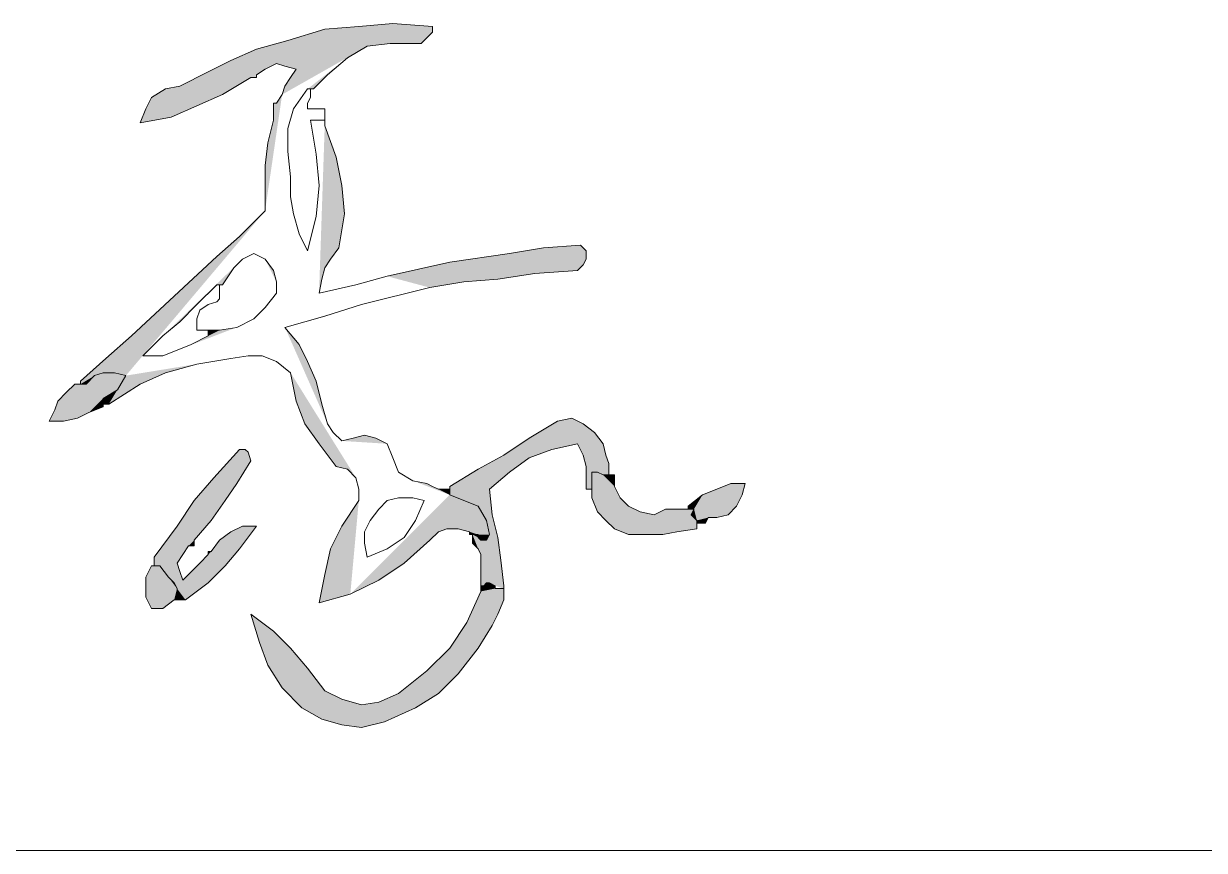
# Model space of a CAD drawing. Header units: millimetres. Extents: x 0 to 594, y 0 to 420.
# Drawn here: x 428.18 to 434.27, y 15.5 to 19.77 of the extents above; entities that cross this region are included whole.
import ezdxf

# ---------------------------------------------------------------- set-up
doc = ezdxf.new("R2010")
doc.units = ezdxf.units.MM
doc.header["$MEASUREMENT"] = 0
doc.linetypes.add('XKITLINE00', pattern=[0])

# ---------------------------------------------------------------- blocks, each defined once
blk = doc.blocks.new('*D21')
at = {"color": 6}
for points in [[(259.0897, 17.4832), (259.456, 18.0546), (259.4413, 18.0693)], [(259.0897, 17.4832), (259.4413, 18.0693), (259.412, 18.0693)], [(259.0897, 17.4832), (259.412, 18.0693), (259.2802, 17.9227)], [(259.0897, 17.4832), (259.1483, 17.5711), (259.456, 18.0546)], [(259.1483, 17.5711), (259.4706, 18.0107), (259.456, 18.0546)], [(259.1483, 17.5711), (259.3974, 17.8934), (259.4706, 18.0107)], [(259.0897, 17.4832), (259.2802, 17.9227), (259.1776, 17.8055)], [(259.1483, 17.5711), (259.3388, 17.8055), (259.3974, 17.8934)], [(259.0897, 17.4832), (259.1776, 17.8055), (259.0897, 17.6737)], [(259.1483, 17.5711), (259.2655, 17.703), (259.3388, 17.8055)], [(259.0897, 17.4832), (259.0897, 17.6737), (258.9725, 17.5125)], [(259.1336, 17.2927), (259.412, 17.5565), (259.4999, 17.6737)], [(259.1336, 17.2927), (259.4999, 17.6737), (259.4267, 17.6737)], [(259.1336, 17.2927), (259.4267, 17.6737), (259.3681, 17.6444)], [(259.1483, 17.5711), (259.1776, 17.6004), (259.2655, 17.703)], [(259.1336, 17.2927), (259.3681, 17.6444), (259.3095, 17.6004)], [(259.1336, 17.2927), (259.3095, 17.6004), (259.2655, 17.5418)], [(259.1336, 17.2927), (259.3388, 17.4686), (259.412, 17.5565)], [(259.1336, 17.2927), (259.2655, 17.5418), (259.2509, 17.5272)], [(259.1483, 17.5711), (259.1776, 17.5711), (259.1776, 17.6004)], [(259.2655, 17.5418), (259.2509, 17.5418), (259.2509, 17.5272)], [(259.0897, 17.4832), (258.9725, 17.5125), (258.9725, 17.4686)], [(259.0897, 17.4832), (258.9725, 17.4686), (259.0018, 17.4686)], [(259.0897, 17.4832), (259.0018, 17.4686), (259.0457, 17.4099)], [(259.0897, 17.4832), (259.0457, 17.4099), (259.075, 17.3806)], [(259.1336, 17.2927), (259.0897, 17.4832), (259.075, 17.3806)], [(259.1336, 17.2927), (259.119, 17.3953), (259.0897, 17.4832)], [(259.1336, 17.2927), (259.2509, 17.5272), (259.119, 17.3953)], [(259.1336, 17.2927), (259.2509, 17.3806), (259.3388, 17.4686)], [(259.1336, 17.2927), (259.075, 17.3806), (259.0897, 17.3513)], [(259.1336, 17.2927), (259.0897, 17.3513), (259.0897, 17.2927)]]:
    blk.add_solid(points, dxfattribs=at)
blk = doc.blocks.new('*D22')
at = {"color": 6}
for points in [[(259.0897, 17.3513), (258.9578, 17.4686), (258.9285, 17.4099)], [(259.0457, 17.4099), (259.0018, 17.4686), (258.9578, 17.4686)], [(259.0897, 17.3513), (259.0457, 17.4099), (258.9578, 17.4686)], [(259.0897, 17.3513), (258.9285, 17.4099), (258.9285, 17.3074)], [(259.0897, 17.3513), (259.075, 17.3806), (259.0457, 17.4099)], [(259.0897, 17.3513), (258.9285, 17.3074), (258.9578, 17.2488)], [(259.0897, 17.3513), (258.9578, 17.2488), (259.0164, 17.2488)], [(259.0897, 17.3513), (259.0164, 17.2488), (259.075, 17.2927)], [(259.0897, 17.3513), (259.075, 17.2927), (259.0897, 17.2927)], [(259.0897, 17.3513), (259.0897, 17.2927), (259.0897, 17.3513)]]:
    blk.add_solid(points, dxfattribs=at)
blk = doc.blocks.new('*D23')
at = {"color": 6}
for points in [[(261.3753, 17.8202), (261.2581, 17.952), (261.2288, 17.952)], [(261.4192, 17.7762), (261.3753, 17.8202), (261.2288, 17.952)], [(261.4192, 17.7762), (261.2288, 17.952), (261.2288, 17.8202)], [(261.3753, 17.8202), (261.2874, 17.9374), (261.2581, 17.952)], [(261.346, 17.8788), (261.346, 17.9374), (261.2874, 17.9374)], [(261.3753, 17.8202), (261.346, 17.8788), (261.2874, 17.9374)], [(261.7709, 17.703), (261.8002, 17.8348), (261.9467, 17.8934)], [(261.7709, 17.703), (261.9467, 17.8934), (262.0199, 17.8934)], [(261.7709, 17.703), (262.0199, 17.8934), (262.0053, 17.8348)], [(261.4778, 17.7469), (261.4192, 17.7762), (261.2288, 17.8202)], [(261.4778, 17.7469), (261.2288, 17.8202), (261.2581, 17.7469)], [(261.7562, 17.7616), (261.7269, 17.7762), (261.8002, 17.8348)], [(261.7709, 17.703), (261.7562, 17.7616), (261.8002, 17.8348)], [(261.7709, 17.703), (262.0053, 17.8348), (261.976, 17.7762)], [(261.5511, 17.7323), (261.4778, 17.7469), (261.2581, 17.7469)], [(261.7709, 17.703), (261.5511, 17.7323), (261.2581, 17.7469)], [(261.7709, 17.703), (261.2581, 17.7469), (261.346, 17.659)], [(261.7709, 17.703), (261.6097, 17.7616), (261.5511, 17.7323)], [(261.7416, 17.7323), (261.7562, 17.7616), (261.6097, 17.7616)], [(261.7709, 17.703), (261.7416, 17.7323), (261.6097, 17.7616)], [(261.7562, 17.7616), (261.7269, 17.7616), (261.7269, 17.7762)], [(261.7709, 17.703), (261.7416, 17.7323), (261.7562, 17.7616)], [(261.7709, 17.703), (261.7709, 17.703), (261.7416, 17.7323)], [(261.7709, 17.703), (261.976, 17.7762), (261.8295, 17.7176)], [(261.976, 17.7762), (261.8734, 17.7176), (261.8295, 17.7176)], [(261.976, 17.7762), (261.932, 17.7323), (261.8734, 17.7176)], [(261.7709, 17.703), (261.346, 17.659), (261.4192, 17.6297)], [(261.7709, 17.703), (261.4192, 17.6297), (261.5951, 17.6297)], [(261.7709, 17.703), (261.5951, 17.6297), (261.6683, 17.6444)], [(261.6683, 17.6444), (261.7709, 17.659), (261.7709, 17.703)], [(261.7709, 17.703), (261.6683, 17.6444), (261.7709, 17.703)], [(261.7709, 17.703), (261.8295, 17.7176), (261.8148, 17.6883)], [(261.7709, 17.703), (261.8148, 17.6883), (261.7709, 17.6883)], [(261.7709, 17.703), (261.7709, 17.6883), (261.7709, 17.703)]]:
    blk.add_solid(points, dxfattribs=at)
blk = doc.blocks.new('*D24')
at = {"color": 6}
for points in [[(260.7013, 17.8641), (260.8039, 17.952), (261.1262, 18.2304)], [(260.7013, 17.8641), (261.1262, 18.2304), (261.053, 18.2158)], [(260.7013, 17.8641), (261.053, 18.2158), (260.9064, 18.1279)], [(260.8039, 17.952), (260.9064, 18.0253), (261.1262, 18.2304)], [(260.9064, 18.0253), (261.1848, 18.2011), (261.1262, 18.2304)], [(260.9064, 18.0253), (261.2434, 18.1572), (261.1848, 18.2011)], [(260.9064, 18.0253), (261.0237, 18.0693), (261.2434, 18.1572)], [(261.0237, 18.0693), (261.1555, 18.0986), (261.2434, 18.1572)], [(261.1555, 18.0986), (261.2874, 18.0986), (261.2434, 18.1572)], [(260.7013, 17.8641), (260.9064, 18.1279), (260.7746, 18.04)], [(261.1555, 18.0986), (261.1848, 18.04), (261.2581, 17.952)], [(261.1555, 18.0986), (261.2581, 17.952), (261.2874, 17.9374)], [(261.1555, 18.0986), (261.2874, 17.9374), (261.3167, 17.9374)], [(261.1555, 18.0986), (261.3167, 17.9374), (261.3167, 17.996)], [(261.1555, 18.0986), (261.3167, 17.996), (261.302, 18.04)], [(261.1555, 18.0986), (261.302, 18.04), (261.2874, 18.0986)], [(260.7013, 17.8641), (260.7746, 18.04), (260.6427, 17.9667)], [(261.1848, 18.04), (261.1995, 17.9814), (261.2288, 17.952)], [(261.1848, 18.04), (261.2288, 17.952), (261.2581, 17.952)], [(260.6427, 17.9667), (260.4962, 17.8788), (260.4962, 17.8348)], [(260.6427, 17.9667), (260.4962, 17.8348), (260.6427, 17.7762)], [(260.716, 17.7323), (260.7013, 17.8641), (260.6427, 17.9667)], [(260.7746, 17.3513), (260.716, 17.7323), (260.6427, 17.9667)], [(260.6427, 17.9667), (260.6427, 17.7762), (260.6867, 17.703)], [(260.7746, 17.3513), (260.6427, 17.9667), (260.6867, 17.703)], [(261.1995, 17.9814), (261.1995, 17.8641), (261.2288, 17.8641)], [(261.1995, 17.9814), (261.2288, 17.8641), (261.2288, 17.952)], [(260.7746, 17.3513), (260.7453, 17.6151), (260.716, 17.7323)], [(260.7746, 17.3513), (260.6867, 17.703), (260.7013, 17.6297)], [(260.6427, 17.6151), (260.6427, 17.6297), (260.6134, 17.6297)], [(260.7746, 17.3513), (260.6427, 17.6151), (260.6134, 17.6297)], [(260.6134, 17.6297), (260.6134, 17.5858), (260.6427, 17.5565)], [(260.7746, 17.3513), (260.6134, 17.6297), (260.6427, 17.5565)], [(260.7746, 17.3513), (260.6574, 17.6004), (260.6427, 17.6151)], [(260.7746, 17.3513), (260.7013, 17.6297), (260.6867, 17.6004)], [(260.7746, 17.3513), (260.7599, 17.4979), (260.7453, 17.6151)], [(260.7746, 17.3513), (260.6427, 17.5565), (260.6574, 17.5272)], [(260.7746, 17.3513), (260.6867, 17.6004), (260.6574, 17.6004)], [(260.6574, 17.5272), (260.6574, 17.366), (260.672, 17.366)], [(260.6574, 17.5272), (260.672, 17.366), (260.6867, 17.3806)], [(260.7746, 17.3513), (260.6574, 17.5272), (260.6867, 17.3806)], [(260.7746, 17.3513), (260.7746, 17.366), (260.7599, 17.4979)], [(260.6867, 17.3806), (260.7013, 17.3806), (260.7306, 17.366)], [(260.7746, 17.3513), (260.6867, 17.3806), (260.7306, 17.366)]]:
    blk.add_solid(points, dxfattribs=at)
blk = doc.blocks.new('*D25')
at = {"color": 6}
for points in [[(260.7306, 17.3513), (260.672, 17.366), (260.6574, 17.366)], [(260.7306, 17.3513), (260.6574, 17.366), (260.6574, 17.3367)], [(260.7306, 17.3513), (260.6867, 17.3806), (260.672, 17.366)], [(260.7306, 17.3513), (260.7013, 17.3806), (260.6867, 17.3806)], [(260.7306, 17.3513), (260.7306, 17.366), (260.7013, 17.3806)], [(260.7746, 17.3513), (260.4962, 17.0437), (260.1592, 16.6627)], [(260.7746, 17.3513), (260.1592, 16.6627), (260.3204, 16.736)], [(260.7746, 17.3513), (260.3204, 16.736), (260.4376, 16.8092)], [(260.7746, 17.3513), (260.4376, 16.8092), (260.5402, 16.9118)], [(260.7746, 17.3513), (260.5841, 17.1755), (260.4962, 17.0437)], [(260.7746, 17.3513), (260.5402, 16.9118), (260.6427, 17.0437)], [(260.7746, 17.3513), (260.6574, 17.3367), (260.5841, 17.1755)], [(260.7746, 17.3513), (260.6427, 17.0437), (260.716, 17.1609)], [(260.7746, 17.3513), (260.7306, 17.3513), (260.6574, 17.3367)], [(260.7746, 17.3513), (260.716, 17.1609), (260.7453, 17.2195)], [(260.7746, 17.3513), (260.7453, 17.2195), (260.7746, 17.2927)], [(260.7746, 17.3513), (260.7746, 17.2927), (260.7746, 17.3513)], [(259.8516, 16.8239), (259.5878, 17.1316), (259.4706, 17.2195)], [(259.8516, 16.8239), (259.4706, 17.2195), (259.5146, 17.073)], [(259.8516, 16.8239), (259.6757, 17.0437), (259.5878, 17.1316)], [(259.8516, 16.8239), (259.5146, 17.073), (259.5585, 16.9558)], [(259.8516, 16.8239), (259.7636, 16.9411), (259.6757, 17.0437)], [(260.4962, 17.0437), (260.379, 16.9265), (260.1592, 16.6627)], [(259.9395, 16.7799), (259.8516, 16.8239), (259.5585, 16.9558)], [(259.9395, 16.7799), (259.5585, 16.9558), (259.6318, 16.8385)], [(260.379, 16.9265), (260.2325, 16.8092), (260.042, 16.6334)], [(260.379, 16.9265), (260.042, 16.6334), (260.1592, 16.6627)], [(260.042, 16.7506), (259.9395, 16.7799), (259.6318, 16.8385)], [(260.042, 16.7506), (259.6318, 16.8385), (259.7343, 16.736)], [(260.2325, 16.8092), (260.1299, 16.7653), (259.9395, 16.6481)], [(260.2325, 16.8092), (259.9395, 16.6481), (260.042, 16.6334)], [(260.042, 16.7506), (259.7343, 16.736), (259.8369, 16.6774)], [(260.1299, 16.7653), (260.042, 16.7506), (259.8369, 16.6774)], [(260.1299, 16.7653), (259.8369, 16.6774), (259.9395, 16.6481)]]:
    blk.add_solid(points, dxfattribs=at)
blk = doc.blocks.new('*D26')
at = {"color": 6}
for points in [[(260.0713, 20.1497), (259.8516, 20.2377), (259.6611, 20.179)], [(260.0713, 20.1497), (260.2032, 20.267), (259.8516, 20.2377)], [(260.0713, 20.1497), (260.4083, 20.2523), (260.2032, 20.267)], [(260.0713, 20.1497), (260.4083, 20.223), (260.4083, 20.2523)], [(260.0713, 20.1497), (260.1885, 20.1644), (260.4083, 20.223)], [(260.1885, 20.1644), (260.3497, 20.1644), (260.4083, 20.223)], [(260.0713, 20.1497), (259.6611, 20.179), (259.4999, 20.1351)], [(260.0713, 20.1497), (259.4999, 20.1351), (259.3681, 20.0765)], [(260.0713, 20.1497), (259.3681, 20.0765), (259.6025, 20.0618)], [(260.0713, 20.1497), (259.6025, 20.0618), (259.6464, 20.0472)], [(260.0713, 20.1497), (259.6464, 19.9446), (259.6318, 19.9007)], [(260.0713, 20.1497), (259.6464, 20.0472), (259.705, 20.0325)], [(260.0713, 20.1497), (259.705, 20.0325), (259.6464, 19.9446)], [(259.3681, 20.0765), (258.9285, 19.8274), (258.8992, 19.7542)], [(259.3681, 20.0765), (258.8992, 19.7542), (259.0604, 19.7835)], [(259.3681, 20.0765), (259.1043, 19.9446), (258.9285, 19.8274)], [(259.3681, 20.0765), (259.0604, 19.7835), (259.3241, 19.9007)], [(259.3681, 20.0765), (259.3241, 19.9007), (259.4706, 19.9886)], [(259.3681, 20.0765), (259.4706, 19.9886), (259.4999, 19.9886)], [(259.3681, 20.0765), (259.4999, 19.9886), (259.4999, 20.0032)], [(259.3681, 20.0765), (259.4999, 20.0032), (259.5439, 20.0325)], [(259.3681, 20.0765), (259.5439, 20.0325), (259.6025, 20.0618)], [(259.7636, 19.93), (259.8662, 20.0032), (259.9688, 20.0911)], [(259.7636, 19.93), (259.7929, 19.93), (259.8662, 20.0032)], [(259.1043, 19.9446), (258.9578, 19.886), (258.9285, 19.8274)], [(259.1043, 19.9446), (259.0311, 19.93), (258.9578, 19.886)], [(259.6318, 19.9007), (259.5585, 19.6516), (259.5439, 19.5344)], [(259.6318, 19.9007), (259.5439, 19.5344), (259.5439, 19.3)], [(259.6318, 19.9007), (259.5878, 19.7688), (259.5585, 19.6516)], [(259.6318, 19.9007), (259.6025, 19.8567), (259.5878, 19.7688)], [(259.6025, 19.8567), (259.5878, 19.8567), (259.5878, 19.7688)], [(259.8223, 18.8751), (259.9102, 19.5783), (259.8516, 19.7395)], [(259.8223, 18.8751), (259.8369, 18.9483), (259.9102, 19.5783)], [(259.8369, 18.9483), (259.9395, 19.4318), (259.9102, 19.5783)], [(259.8369, 18.9483), (259.8516, 19.0069), (259.9395, 19.4318)], [(259.8516, 19.0069), (259.9541, 19.2853), (259.9395, 19.4318)], [(259.5439, 19.3), (259.412, 19.1681), (258.7674, 18.4648)], [(259.5439, 19.3), (258.7674, 18.4648), (258.826, 18.4502)], [(259.8516, 19.0069), (259.8809, 19.0509), (259.9541, 19.2853)], [(259.8809, 19.0509), (259.9248, 19.1095), (259.9541, 19.2853)], [(259.412, 19.1681), (258.8553, 18.6553), (258.5915, 18.4062)], [(259.412, 19.1681), (258.5915, 18.4062), (258.6648, 18.4502)], [(259.412, 19.1681), (258.6648, 18.4502), (258.7088, 18.4648)], [(259.412, 19.1681), (258.7088, 18.4648), (258.7674, 18.4648)], [(259.412, 19.1681), (259.2948, 19.0655), (258.8553, 18.6553)], [(260.3937, 18.9044), (261.1995, 19.0948), (261.1702, 19.1242)], [(260.3937, 18.9044), (261.1702, 19.1242), (260.9797, 19.1095)], [(260.3937, 18.9044), (260.9797, 19.1095), (260.8039, 19.0802)], [(260.3937, 18.9044), (261.1995, 19.0509), (261.1995, 19.0948)], [(260.3937, 18.9044), (260.8039, 19.0802), (260.4962, 19.0362)], [(259.0164, 18.6553), (259.3827, 19.0069), (259.4267, 19.0509)], [(259.0164, 18.6553), (259.2948, 18.919), (259.3827, 19.0069)], [(259.2948, 18.919), (259.3241, 18.919), (259.3827, 19.0069)], [(259.5439, 19.0509), (259.5878, 18.9923), (259.6025, 18.9337)], [(260.3937, 18.9044), (260.4962, 19.0362), (260.1739, 18.963)], [(260.3937, 18.9044), (260.5695, 18.9337), (261.1995, 19.0509)], [(260.5695, 18.9337), (261.1848, 19.0216), (261.1995, 19.0509)], [(260.5695, 18.9337), (260.9358, 18.9776), (261.1848, 19.0216)], [(260.9358, 18.9776), (261.1555, 18.9923), (261.1848, 19.0216)], [(260.5695, 18.9337), (260.7453, 18.9483), (260.9358, 18.9776)], [(259.0164, 18.6553), (259.1043, 18.7286), (259.2948, 18.919)], [(259.6464, 18.6993), (259.8516, 18.7579), (260.042, 18.8165)], [(259.3974, 18.6993), (259.1629, 18.6114), (259.0164, 18.5528)], [(259.3974, 18.6993), (259.2509, 18.6553), (259.1629, 18.6114)], [(259.3974, 18.6993), (259.3095, 18.6846), (259.2509, 18.6553)], [(259.8662, 18.2011), (259.7197, 18.6114), (259.6464, 18.6993)], [(258.8553, 18.6553), (258.5915, 18.4209), (258.5915, 18.4062)], [(259.3095, 18.6846), (259.2509, 18.6846), (259.2509, 18.6553)], [(259.8662, 18.2011), (259.7636, 18.5234), (259.7197, 18.6114)], [(258.826, 18.4502), (259.1922, 18.5088), (259.456, 18.5528)], [(259.8369, 18.3037), (259.8076, 18.4209), (259.7636, 18.5234)], [(259.8662, 18.2011), (259.8369, 18.3037), (259.7636, 18.5234)], [(258.826, 18.4502), (259.0311, 18.4648), (259.1922, 18.5088)], [(258.826, 18.4502), (258.8992, 18.4062), (259.0311, 18.4648)], [(259.6757, 18.4648), (259.705, 18.3183), (259.749, 18.2011)], [(259.6757, 18.4648), (259.749, 18.2011), (259.8223, 18.0986)], [(259.6757, 18.4648), (259.8223, 18.0986), (259.9102, 17.9814)], [(259.6757, 18.4648), (259.9102, 17.9814), (259.9688, 17.9667)], [(259.6757, 18.4648), (259.9688, 17.9667), (260.0127, 17.9227)], [(258.5915, 18.4062), (258.6208, 18.4062), (258.6648, 18.4502)], [(258.826, 18.4502), (258.782, 18.3769), (258.7381, 18.3037)], [(258.826, 18.4502), (258.7381, 18.3037), (258.8992, 18.4062)], [(258.782, 18.3769), (258.7088, 18.333), (258.7088, 18.3037)], [(258.782, 18.3769), (258.7088, 18.3037), (258.7381, 18.3037)], [(260.1739, 18.0986), (260.0567, 18.1425), (259.9395, 18.1132)], [(260.1739, 18.0986), (260.1153, 18.1279), (260.0567, 18.1425)], [(260.4376, 17.8641), (260.379, 17.8934), (260.3057, 17.9081)], [(260.4962, 17.8348), (260.4376, 17.8641), (260.3057, 17.9081)], [(260.4962, 17.8348), (260.4962, 17.8641), (260.4376, 17.8641)], [(260.0274, 17.8055), (259.8516, 17.4246), (259.8223, 17.2781)], [(260.0274, 17.8055), (259.8223, 17.2781), (259.9834, 17.322)], [(260.0274, 17.8055), (259.8809, 17.5565), (259.8516, 17.4246)], [(260.0274, 17.8055), (259.9395, 17.6737), (259.8809, 17.5565)], [(259.9834, 17.322), (260.4376, 17.6444), (260.4962, 17.8348)], [(260.4376, 17.6444), (260.6427, 17.7762), (260.4962, 17.8348)], [(260.4376, 17.6444), (260.4816, 17.659), (260.6427, 17.7762)], [(260.4816, 17.659), (260.6867, 17.703), (260.6427, 17.7762)], [(260.4816, 17.659), (260.5402, 17.659), (260.6867, 17.703)], [(260.5402, 17.659), (260.7013, 17.6297), (260.6867, 17.703)], [(259.9834, 17.322), (260.3937, 17.6004), (260.4376, 17.6444)], [(260.5402, 17.659), (260.5988, 17.6444), (260.7013, 17.6297)], [(260.5988, 17.6444), (260.5988, 17.6297), (260.6427, 17.6297)], [(260.5988, 17.6444), (260.6427, 17.6297), (260.7013, 17.6297)], [(260.6427, 17.6297), (260.6427, 17.6151), (260.6574, 17.6004)], [(260.6427, 17.6297), (260.6574, 17.6004), (260.6867, 17.6004)], [(260.6427, 17.6297), (260.6867, 17.6004), (260.7013, 17.6297)], [(259.9834, 17.322), (260.2618, 17.4832), (260.3937, 17.6004)], [(259.9834, 17.322), (260.1299, 17.3953), (260.2618, 17.4832)]]:
    blk.add_solid(points, dxfattribs=at)
blk = doc.blocks.new('*D27')
at = {"color": 6}
for points in [[(258.7088, 18.333), (258.7088, 18.4648), (258.6648, 18.4502)], [(258.7088, 18.333), (258.826, 18.4502), (258.7674, 18.4648)], [(258.7088, 18.333), (258.7674, 18.4648), (258.7088, 18.4648)], [(258.7088, 18.333), (258.5622, 18.4062), (258.4743, 18.3183)], [(258.7088, 18.333), (258.6208, 18.4062), (258.5622, 18.4062)], [(258.7088, 18.333), (258.6648, 18.4502), (258.6208, 18.4062)], [(258.7088, 18.333), (258.782, 18.3769), (258.826, 18.4502)], [(258.7088, 18.333), (258.4597, 18.2744), (258.4304, 18.2158)], [(258.7088, 18.333), (258.4304, 18.2158), (258.5036, 18.2158)], [(258.7088, 18.333), (258.4743, 18.3183), (258.4597, 18.2744)], [(258.7088, 18.333), (258.5036, 18.2158), (258.5769, 18.2304)], [(258.7088, 18.333), (258.5769, 18.2304), (258.6355, 18.2597)], [(258.7088, 18.333), (258.6355, 18.2597), (258.7088, 18.289)]]:
    blk.add_solid(points, dxfattribs=at)

msp = doc.modelspace()

# ---------------------------------------------------------------- linework, layer by layer
at = {"color": 6, "linetype": 'XKITLINE00', "lineweight": 0}
for p, q in [((429.735, 19.7377), (429.5445, 19.679)), ((429.9108, 19.7523), (429.735, 19.7377)), ((430.0866, 19.767), (429.9108, 19.7523)), ((430.2917, 19.7523), (430.0866, 19.767)), ((430.2917, 19.723), (430.2917, 19.7523)), ((429.5445, 19.679), (429.3833, 19.6351)), ((430.2331, 19.6644), (430.2624, 19.6937)), ((430.2624, 19.6937), (430.2917, 19.723)), ((429.3833, 19.6351), (429.2515, 19.5765)), ((429.8522, 19.5911), (429.9547, 19.6497)), ((429.9547, 19.6497), (430.0719, 19.6644)), ((430.0719, 19.6644), (430.2038, 19.6644)), ((430.2038, 19.6644), (430.2331, 19.6644)), ((429.2515, 19.5765), (429.1342, 19.5179)), ((429.4273, 19.5325), (429.4859, 19.5618)), ((429.4859, 19.5618), (429.5298, 19.5472)), ((429.7496, 19.5032), (429.8522, 19.5911)), ((429.1342, 19.5179), (428.9877, 19.4446)), ((429.3833, 19.5032), (429.4273, 19.5325)), ((429.3833, 19.4886), (429.3833, 19.5032)), ((429.5298, 19.5472), (429.5884, 19.5325)), ((429.5884, 19.5325), (429.5591, 19.4886)), ((429.7203, 19.4739), (429.7496, 19.5032)), ((428.9145, 19.43), (428.8412, 19.386)), ((428.9877, 19.4446), (428.9145, 19.43)), ((429.2075, 19.4007), (429.354, 19.4886)), ((429.354, 19.4886), (429.3687, 19.4886)), ((429.3687, 19.4886), (429.3687, 19.4886)), ((429.3687, 19.4886), (429.3687, 19.4886)), ((429.3687, 19.4886), (429.3833, 19.4886)), ((429.3833, 19.4886), (429.3833, 19.4886)), ((429.5298, 19.4446), (429.5152, 19.4007)), ((429.5591, 19.4886), (429.5298, 19.4446)), ((429.5738, 19.3274), (429.647, 19.43)), ((429.647, 19.43), (429.5738, 19.3274)), ((429.647, 19.43), (429.6617, 19.43)), ((429.6617, 19.43), (429.647, 19.43)), ((429.6617, 19.43), (429.6617, 19.43)), ((429.6617, 19.43), (429.6617, 19.43)), ((429.6617, 19.43), (429.6763, 19.43)), ((429.6617, 19.4153), (429.6617, 19.43)), ((429.6617, 19.43), (429.6617, 19.43)), ((429.6763, 19.43), (429.7203, 19.4739)), ((428.8412, 19.386), (428.8119, 19.3274)), ((429.0756, 19.3421), (429.2075, 19.4007)), ((429.5152, 19.4007), (429.4859, 19.3567)), ((429.647, 19.3567), (429.6617, 19.386)), ((429.6617, 19.4007), (429.6617, 19.4153)), ((429.6617, 19.386), (429.6617, 19.4007)), ((429.6617, 19.4007), (429.6617, 19.4007)), ((428.8119, 19.3274), (428.7826, 19.2542)), ((428.9438, 19.2835), (429.0756, 19.3421)), ((429.4859, 19.3567), (429.4712, 19.3567)), ((429.4712, 19.3567), (429.4712, 19.3274)), ((429.4712, 19.3274), (429.4712, 19.3128)), ((429.4712, 19.3128), (429.4712, 19.3128)), ((429.4712, 19.3128), (429.4712, 19.3128)), ((429.4712, 19.3128), (429.4712, 19.2981)), ((429.4859, 19.3567), (429.4859, 19.3567)), ((429.5445, 19.2249), (429.5738, 19.3274)), ((429.5738, 19.3274), (429.5445, 19.2249)), ((429.647, 19.3274), (429.647, 19.3567)), ((429.735, 19.3274), (429.647, 19.3274)), ((429.735, 19.2981), (429.735, 19.3274)), ((428.7826, 19.2542), (428.9438, 19.2835)), ((429.4712, 19.2688), (429.4419, 19.1516)), ((429.4712, 19.2981), (429.4712, 19.2688)), ((429.691, 19.2688), (429.6617, 19.2688)), ((429.6617, 19.2688), (429.691, 19.093)), ((429.6617, 19.2688), (429.691, 19.2688)), ((429.691, 19.093), (429.6617, 19.2688)), ((429.6617, 19.2688), (429.6617, 19.2688)), ((429.7056, 19.2688), (429.691, 19.2688)), ((429.691, 19.2688), (429.7056, 19.2688)), ((429.735, 19.2688), (429.7056, 19.2688)), ((429.7056, 19.2688), (429.7056, 19.2688)), ((429.7056, 19.2688), (429.7056, 19.2688)), ((429.7056, 19.2688), (429.735, 19.2688)), ((429.735, 19.2688), (429.735, 19.2981)), ((429.735, 19.2981), (429.735, 19.2981)), ((429.735, 19.2981), (429.735, 19.2981)), ((429.735, 19.2542), (429.735, 19.2688)), ((429.735, 19.2395), (429.735, 19.2542)), ((429.735, 19.2542), (429.735, 19.2542)), ((429.735, 19.2542), (429.735, 19.2542)), ((429.5445, 19.1076), (429.5445, 19.2249)), ((429.5445, 19.2249), (429.5445, 19.1076)), ((429.7936, 19.0783), (429.735, 19.2395)), ((429.4419, 19.1516), (429.4273, 19.0344)), ((429.5591, 18.9758), (429.5445, 19.1076)), ((429.5445, 19.1076), (429.5591, 18.9758)), ((429.691, 19.093), (429.7056, 18.9318)), ((429.7056, 18.9318), (429.691, 19.093)), ((429.8229, 18.9318), (429.7936, 19.0783)), ((429.4273, 19.0344), (429.4273, 18.9318)), ((429.5591, 18.8732), (429.5591, 18.9758)), ((429.5591, 18.9758), (429.5591, 18.8732)), ((429.4273, 18.9318), (429.4273, 18.8)), ((429.7056, 18.9318), (429.691, 18.7707)), ((429.691, 18.7707), (429.7056, 18.9318)), ((429.8375, 18.7853), (429.8229, 18.9318)), ((429.5738, 18.7853), (429.5591, 18.8732)), ((429.5591, 18.8732), (429.5738, 18.7853)), ((429.4273, 18.8), (429.2954, 18.6681)), ((429.6031, 18.6828), (429.5738, 18.7853)), ((429.5738, 18.7853), (429.6031, 18.6828)), ((429.691, 18.7707), (429.647, 18.5948)), ((429.647, 18.5948), (429.691, 18.7707)), ((429.8082, 18.6095), (429.8375, 18.7853)), ((429.2954, 18.6681), (429.1782, 18.5655)), ((429.647, 18.5948), (429.6031, 18.6828)), ((429.6031, 18.6828), (429.647, 18.5948)), ((429.3687, 18.5802), (429.3101, 18.5509)), ((429.4273, 18.5509), (429.3687, 18.5802)), ((429.7643, 18.5509), (429.8082, 18.6095)), ((430.6873, 18.5802), (430.3796, 18.5362)), ((430.8631, 18.6095), (430.6873, 18.5802)), ((431.0536, 18.6242), (430.8631, 18.6095)), ((431.0829, 18.5948), (431.0536, 18.6242)), ((431.0829, 18.5509), (431.0829, 18.5948)), ((429.1782, 18.5655), (428.9584, 18.3604)), ((429.3101, 18.5509), (429.2661, 18.5069)), ((429.4712, 18.4923), (429.4273, 18.5509)), ((429.735, 18.5069), (429.7643, 18.5509)), ((430.3796, 18.5362), (430.0573, 18.463)), ((431.0389, 18.4923), (431.0682, 18.5216)), ((431.0682, 18.5216), (431.0829, 18.5509)), ((429.2661, 18.5069), (429.2075, 18.419)), ((429.4859, 18.4337), (429.4712, 18.4923)), ((429.7203, 18.4483), (429.735, 18.5069)), ((430.0573, 18.463), (429.8961, 18.419)), ((430.6287, 18.4483), (430.8191, 18.4776)), ((430.8191, 18.4776), (431.0389, 18.4923)), ((429.1782, 18.419), (429.0756, 18.3165)), ((429.1929, 18.419), (429.1782, 18.419)), ((429.1929, 18.4044), (429.1929, 18.419)), ((429.1929, 18.419), (429.1929, 18.419)), ((429.2075, 18.419), (429.1929, 18.419)), ((429.1929, 18.419), (429.1929, 18.4044)), ((429.1929, 18.3897), (429.1929, 18.4044)), ((429.1929, 18.4044), (429.1929, 18.3897)), ((429.2075, 18.419), (429.2075, 18.419)), ((429.4859, 18.3751), (429.4859, 18.4337)), ((429.7056, 18.3751), (429.7203, 18.4483)), ((429.8961, 18.419), (429.7056, 18.3751)), ((429.9254, 18.3165), (430.277, 18.4044)), ((430.277, 18.4044), (430.4529, 18.4337)), ((430.4529, 18.4337), (430.6287, 18.4483)), ((428.9584, 18.3604), (428.7387, 18.1553)), ((429.1782, 18.3311), (429.1929, 18.3458)), ((429.1929, 18.3458), (429.1782, 18.3311)), ((429.1929, 18.3751), (429.1929, 18.3897)), ((429.1929, 18.3897), (429.1929, 18.3897)), ((429.1929, 18.3897), (429.1929, 18.3897)), ((429.1929, 18.3897), (429.1929, 18.3751)), ((429.1929, 18.3458), (429.1929, 18.3751)), ((429.1929, 18.3751), (429.1929, 18.3458)), ((429.4273, 18.3018), (429.4859, 18.3751)), ((429.0756, 18.3165), (428.9877, 18.2286)), ((429.0756, 18.2432), (429.0903, 18.2872)), ((429.0903, 18.2872), (429.0756, 18.2432)), ((429.0903, 18.2872), (429.1342, 18.3165)), ((429.1342, 18.3165), (429.0903, 18.2872)), ((429.1342, 18.3165), (429.1782, 18.3311)), ((429.1782, 18.3311), (429.1342, 18.3165)), ((429.3687, 18.2432), (429.4273, 18.3018)), ((429.735, 18.2579), (429.9254, 18.3165)), ((428.9877, 18.2286), (428.8998, 18.1553)), ((429.0756, 18.1846), (429.0756, 18.2432)), ((429.0756, 18.2432), (429.0756, 18.1846)), ((429.2808, 18.1993), (429.3687, 18.2432)), ((429.5298, 18.1993), (429.735, 18.2579)), ((428.7387, 18.1553), (428.6068, 18.0381)), ((428.8998, 18.1553), (428.7973, 18.0528)), ((429.0463, 18.1114), (429.1342, 18.1553)), ((429.1049, 18.1846), (429.0756, 18.1846)), ((429.0756, 18.1846), (429.1049, 18.1846)), ((429.0756, 18.1846), (429.0756, 18.1846)), ((429.1342, 18.1846), (429.1049, 18.1846)), ((429.1049, 18.1846), (429.1049, 18.1846)), ((429.1049, 18.1846), (429.1049, 18.1846)), ((429.1049, 18.1846), (429.1342, 18.1846)), ((429.1342, 18.17), (429.1342, 18.1846)), ((429.1342, 18.1846), (429.1342, 18.1846)), ((429.1342, 18.1846), (429.1489, 18.1846)), ((429.1342, 18.1553), (429.1342, 18.17)), ((429.1342, 18.17), (429.1342, 18.17)), ((429.1342, 18.17), (429.1342, 18.17)), ((429.1342, 18.1553), (429.1342, 18.1553)), ((429.1489, 18.1846), (429.1636, 18.1846)), ((429.1636, 18.1846), (429.1929, 18.1846)), ((429.1929, 18.1846), (429.2808, 18.1993)), ((429.6031, 18.1114), (429.5298, 18.1993)), ((428.9731, 18.0821), (429.0463, 18.1114)), ((429.647, 18.0234), (429.6031, 18.1114)), ((428.6068, 18.0381), (428.4749, 17.9209)), ((428.7973, 18.0528), (428.8998, 18.0528)), ((428.8998, 18.0528), (428.9731, 18.0821)), ((429.0756, 18.0088), (429.2515, 18.0381)), ((429.2515, 18.0381), (429.3394, 18.0528)), ((429.3394, 18.0528), (429.4126, 18.0528)), ((429.4126, 18.0528), (429.4859, 18.0234)), ((428.9145, 17.9648), (429.0756, 18.0088)), ((429.4859, 18.0234), (429.5591, 17.9648)), ((429.691, 17.9209), (429.647, 18.0234)), ((428.4456, 17.9062), (428.4017, 17.8623)), ((428.4749, 17.9062), (428.4456, 17.9062)), ((428.4749, 17.9209), (428.4749, 17.9062)), ((428.4749, 17.9062), (428.4749, 17.9062)), ((428.4749, 17.9062), (428.4896, 17.9062)), ((428.5042, 17.9062), (428.4749, 17.9062)), ((428.4749, 17.9062), (428.4749, 17.9062)), ((428.4749, 17.9062), (428.4749, 17.9062)), ((428.4896, 17.9062), (428.4896, 17.9062)), ((428.4896, 17.9062), (428.4896, 17.9062)), ((428.4896, 17.9062), (428.5042, 17.9062)), ((428.5042, 17.9062), (428.5482, 17.9502)), ((428.5482, 17.9502), (428.5042, 17.9062)), ((428.5482, 17.9502), (428.5922, 17.9648)), ((428.5922, 17.9648), (428.5482, 17.9502)), ((428.5922, 17.9648), (428.6508, 17.9648)), ((428.6508, 17.9648), (428.5922, 17.9648)), ((428.6215, 17.8037), (428.7826, 17.9062)), ((428.6508, 17.9648), (428.7094, 17.9502)), ((428.7094, 17.9502), (428.6508, 17.9648)), ((428.7094, 17.9502), (428.6654, 17.8769)), ((428.6654, 17.8769), (428.7094, 17.9502)), ((428.7826, 17.9062), (428.9145, 17.9648)), ((429.5591, 17.9648), (429.5884, 17.8183)), ((429.7203, 17.8037), (429.691, 17.9209)), ((428.4017, 17.8623), (428.3577, 17.8183)), ((428.6654, 17.8769), (428.5922, 17.833)), ((428.5922, 17.833), (428.6654, 17.8769)), ((428.3577, 17.8183), (428.3431, 17.7744)), ((428.5189, 17.7597), (428.5922, 17.789)), ((428.5922, 17.833), (428.5922, 17.8183)), ((428.5922, 17.8183), (428.5922, 17.833)), ((428.5922, 17.8183), (428.5922, 17.8183)), ((428.5922, 17.8183), (428.5922, 17.8183)), ((428.5922, 17.8183), (428.5922, 17.8037)), ((428.5922, 17.8037), (428.5922, 17.8183)), ((428.5922, 17.8037), (428.6068, 17.8037)), ((428.5922, 17.789), (428.5922, 17.8037)), ((428.5922, 17.8037), (428.5922, 17.8037)), ((428.5922, 17.789), (428.5922, 17.789)), ((428.6068, 17.8037), (428.6068, 17.8037)), ((428.6068, 17.8037), (428.6068, 17.8037)), ((428.6068, 17.8037), (428.6215, 17.8037)), ((429.5884, 17.8183), (429.6324, 17.7011)), ((429.7496, 17.7011), (429.7203, 17.8037)), ((428.3431, 17.7744), (428.3138, 17.7158)), ((428.387, 17.7158), (428.4603, 17.7304)), ((428.4603, 17.7304), (428.5189, 17.7597)), ((431.0096, 17.7304), (430.9364, 17.7158)), ((431.0682, 17.7011), (431.0096, 17.7304)), ((428.3138, 17.7158), (428.387, 17.7158)), ((429.6324, 17.7011), (429.7056, 17.5986)), ((429.7789, 17.6572), (429.7496, 17.7011)), ((430.9364, 17.7158), (430.7898, 17.6279)), ((431.1268, 17.6572), (431.0682, 17.7011)), ((429.8229, 17.6132), (429.7789, 17.6572)), ((429.8815, 17.6279), (429.8229, 17.6132)), ((429.9401, 17.6425), (429.8815, 17.6279)), ((429.9987, 17.6279), (429.9401, 17.6425)), ((430.0573, 17.5986), (429.9987, 17.6279)), ((430.7898, 17.6279), (430.658, 17.54)), ((431.1708, 17.5986), (431.1268, 17.6572)), ((429.2954, 17.5693), (429.1636, 17.4227)), ((429.3247, 17.5693), (429.2954, 17.5693)), ((429.3394, 17.5546), (429.3247, 17.5693)), ((429.354, 17.5107), (429.3394, 17.5546)), ((429.7056, 17.5986), (429.7936, 17.4814)), ((430.0866, 17.5253), (430.0573, 17.5986)), ((430.658, 17.54), (430.5261, 17.4667)), ((430.7898, 17.5253), (430.9071, 17.5693)), ((430.9071, 17.5693), (431.0389, 17.5986)), ((431.0389, 17.5986), (431.0682, 17.54)), ((431.0682, 17.54), (431.0829, 17.4814)), ((431.1854, 17.54), (431.1708, 17.5986)), ((431.2001, 17.496), (431.1854, 17.54)), ((429.2808, 17.3934), (429.354, 17.5107)), ((429.7936, 17.4814), (429.8522, 17.4667)), ((430.1159, 17.452), (430.0866, 17.5253)), ((430.6873, 17.452), (430.7898, 17.5253)), ((431.0829, 17.4814), (431.0829, 17.3641)), ((431.2001, 17.4667), (431.2001, 17.496)), ((429.1636, 17.4227), (429.061, 17.3055)), ((429.8522, 17.4667), (429.8961, 17.4227)), ((429.8961, 17.4227), (429.9108, 17.3641)), ((430.1891, 17.4081), (430.1159, 17.452)), ((430.5261, 17.4667), (430.3796, 17.3788)), ((430.5847, 17.3641), (430.6873, 17.452)), ((431.1122, 17.4227), (431.1122, 17.452)), ((431.1122, 17.452), (431.1415, 17.452)), ((431.1415, 17.452), (431.1122, 17.452)), ((431.1122, 17.452), (431.1122, 17.4081)), ((431.1122, 17.4081), (431.1122, 17.4227)), ((431.1415, 17.452), (431.1708, 17.4374)), ((431.1708, 17.4374), (431.1415, 17.452)), ((431.1708, 17.4374), (431.1854, 17.4374)), ((431.2001, 17.4374), (431.1708, 17.4374)), ((431.1854, 17.4374), (431.1854, 17.4374)), ((431.1854, 17.4374), (431.1854, 17.4374)), ((431.1854, 17.4374), (431.2001, 17.4374)), ((431.2001, 17.4374), (431.2001, 17.4667)), ((431.2001, 17.4667), (431.2001, 17.4667)), ((431.2001, 17.4667), (431.2001, 17.4667)), ((431.2294, 17.4374), (431.2001, 17.4374)), ((431.2001, 17.4374), (431.2001, 17.4374)), ((431.2001, 17.4374), (431.2001, 17.4374)), ((431.2294, 17.3788), (431.2294, 17.4374)), ((429.2222, 17.3055), (429.2808, 17.3934)), ((429.9108, 17.3641), (429.9108, 17.3055)), ((430.2624, 17.3934), (430.1891, 17.4081)), ((430.2917, 17.3788), (430.2624, 17.3934)), ((430.321, 17.3641), (430.2917, 17.3788)), ((430.3503, 17.3641), (430.321, 17.3641)), ((430.3796, 17.3641), (430.3503, 17.3641)), ((430.3503, 17.3641), (430.3503, 17.3641)), ((430.3503, 17.3641), (430.3503, 17.3641)), ((430.3796, 17.3788), (430.3796, 17.3641)), ((430.3796, 17.3641), (430.3796, 17.3495)), ((430.3796, 17.3495), (430.3796, 17.3641)), ((430.5994, 17.2323), (430.5847, 17.3641)), ((431.0829, 17.3641), (431.0975, 17.3641)), ((431.0975, 17.3641), (431.0975, 17.3641)), ((431.0975, 17.3641), (431.0975, 17.3641)), ((431.0975, 17.3641), (431.1122, 17.3641)), ((431.1122, 17.3934), (431.1122, 17.4081)), ((431.1122, 17.4081), (431.1122, 17.4081)), ((431.1122, 17.4081), (431.1122, 17.4081)), ((431.1122, 17.4081), (431.1122, 17.3934)), ((431.1122, 17.3641), (431.1122, 17.3934)), ((431.1122, 17.3934), (431.1122, 17.3788)), ((431.1122, 17.3788), (431.1122, 17.3788)), ((431.1122, 17.3788), (431.1122, 17.3641)), ((431.1122, 17.3641), (431.1122, 17.3202)), ((431.2587, 17.3202), (431.2294, 17.3788)), ((431.7568, 17.3641), (431.6836, 17.3348)), ((431.8301, 17.3934), (431.7568, 17.3641)), ((431.9033, 17.3934), (431.8301, 17.3934)), ((431.8887, 17.3348), (431.9033, 17.3934)), ((429.061, 17.3055), (428.9731, 17.1737)), ((429.1489, 17.203), (429.2222, 17.3055)), ((429.9108, 17.3055), (429.8229, 17.1737)), ((430.0573, 17.3055), (430.0133, 17.2616)), ((430.1159, 17.3202), (430.0573, 17.3055)), ((430.1891, 17.3202), (430.1159, 17.3202)), ((430.2477, 17.3055), (430.1891, 17.3202)), ((430.2038, 17.203), (430.2477, 17.3055)), ((430.3796, 17.3495), (430.3796, 17.3495)), ((430.3796, 17.3495), (430.3796, 17.3348)), ((430.3796, 17.3348), (430.3796, 17.3495)), ((430.3796, 17.3495), (430.3796, 17.3495)), ((430.3796, 17.3495), (430.3796, 17.3495)), ((430.3796, 17.3348), (430.4529, 17.3055)), ((430.4529, 17.3055), (430.3796, 17.3348)), ((430.4529, 17.3055), (430.5261, 17.2762)), ((430.5261, 17.2762), (430.4529, 17.3055)), ((431.1122, 17.3202), (431.1415, 17.2469)), ((431.3026, 17.2762), (431.2587, 17.3202)), ((431.6836, 17.3348), (431.6103, 17.2762)), ((431.8594, 17.2762), (431.8887, 17.3348)), ((430.0133, 17.2616), (429.9694, 17.203)), ((430.5261, 17.2762), (430.5701, 17.203)), ((430.5701, 17.203), (430.5261, 17.2762)), ((431.1415, 17.2469), (431.1854, 17.203)), ((431.3612, 17.2469), (431.3026, 17.2762)), ((431.4345, 17.2323), (431.3612, 17.2469)), ((431.4931, 17.2616), (431.4345, 17.2323)), ((431.5371, 17.2616), (431.4931, 17.2616)), ((431.5517, 17.2616), (431.5371, 17.2616)), ((431.5664, 17.2616), (431.5517, 17.2616)), ((431.581, 17.2616), (431.5664, 17.2616)), ((431.5957, 17.2616), (431.581, 17.2616)), ((431.6396, 17.2616), (431.5957, 17.2616)), ((431.6103, 17.2762), (431.6103, 17.2616)), ((431.6103, 17.2616), (431.6103, 17.2616)), ((431.6103, 17.2616), (431.625, 17.2616)), ((431.625, 17.2323), (431.6396, 17.2616)), ((431.625, 17.2616), (431.625, 17.2616)), ((431.625, 17.2616), (431.625, 17.2616)), ((431.625, 17.2616), (431.6396, 17.2616)), ((431.6396, 17.2616), (431.625, 17.2323)), ((431.8154, 17.2323), (431.8594, 17.2762)), ((429.061, 17.1004), (429.1489, 17.203)), ((429.9694, 17.203), (429.9401, 17.1444)), ((430.1452, 17.1151), (430.2038, 17.203)), ((430.5701, 17.203), (430.5847, 17.1297)), ((430.5847, 17.1297), (430.5701, 17.203)), ((430.6287, 17.1151), (430.5994, 17.2323)), ((431.1854, 17.203), (431.2294, 17.159)), ((431.6543, 17.203), (431.625, 17.2323)), ((431.625, 17.2323), (431.6543, 17.203)), ((431.6543, 17.1883), (431.6543, 17.203)), ((431.6543, 17.203), (431.6543, 17.1883)), ((431.6543, 17.1737), (431.6543, 17.1883)), ((431.6543, 17.1883), (431.6689, 17.1883)), ((431.6543, 17.1883), (431.6543, 17.1883)), ((431.6543, 17.1883), (431.6543, 17.1883)), ((431.6689, 17.1883), (431.6836, 17.1883)), ((431.6836, 17.1883), (431.6836, 17.1883)), ((431.6836, 17.1883), (431.6982, 17.1883)), ((431.6982, 17.1883), (431.7129, 17.2176)), ((431.7129, 17.2176), (431.7568, 17.2176)), ((431.7568, 17.2176), (431.8154, 17.2323)), ((428.9731, 17.1737), (428.8559, 17.0125)), ((429.2515, 17.1444), (429.1929, 17.1004)), ((429.3101, 17.1737), (429.2515, 17.1444)), ((429.2954, 17.0565), (429.3833, 17.1737)), ((429.3833, 17.1737), (429.3101, 17.1737)), ((429.8229, 17.1737), (429.7643, 17.0565)), ((429.9401, 17.1444), (429.9401, 17.0858)), ((430.0573, 17.0565), (430.1452, 17.1151)), ((430.277, 17.1004), (430.321, 17.1444)), ((430.321, 17.1444), (430.365, 17.159)), ((430.365, 17.159), (430.4236, 17.159)), ((430.4236, 17.159), (430.4822, 17.1444)), ((430.4822, 17.1444), (430.4822, 17.1297)), ((430.4822, 17.1297), (430.4968, 17.1297)), ((430.4822, 17.1297), (430.4822, 17.1297)), ((430.4822, 17.1297), (430.4822, 17.1297)), ((430.5115, 17.1297), (430.4968, 17.1297)), ((430.4968, 17.1297), (430.4968, 17.1151)), ((430.4968, 17.1297), (430.5115, 17.1297)), ((430.4968, 17.1151), (430.4968, 17.1004)), ((430.5261, 17.1297), (430.5115, 17.1297)), ((430.5115, 17.1297), (430.5115, 17.1297)), ((430.5115, 17.1297), (430.5115, 17.1297)), ((430.5115, 17.1297), (430.5115, 17.1297)), ((430.5115, 17.1297), (430.5261, 17.1297)), ((430.5261, 17.1151), (430.5261, 17.1297)), ((430.5261, 17.1297), (430.5261, 17.1151)), ((430.5408, 17.1004), (430.5261, 17.1151)), ((430.5261, 17.1151), (430.5408, 17.1004)), ((430.5847, 17.1297), (430.5701, 17.1004)), ((430.5701, 17.1004), (430.5847, 17.1297)), ((430.6433, 16.9979), (430.6287, 17.1151)), ((431.2294, 17.159), (431.3026, 17.1297)), ((431.3026, 17.1297), (431.3905, 17.1297)), ((431.3905, 17.1297), (431.4785, 17.1297)), ((431.4785, 17.1297), (431.5517, 17.1444)), ((431.5517, 17.1444), (431.6543, 17.159)), ((431.6543, 17.159), (431.6543, 17.1737)), ((431.6543, 17.1737), (431.6543, 17.1737)), ((431.6543, 17.159), (431.6543, 17.159)), ((429.0024, 17.0272), (429.0317, 17.0711)), ((429.0317, 17.0711), (429.0463, 17.0711)), ((429.0463, 17.0711), (429.0463, 17.0711)), ((429.0463, 17.0711), (429.0463, 17.0711)), ((429.0463, 17.0711), (429.061, 17.0711)), ((429.061, 17.0858), (429.061, 17.1004)), ((429.061, 17.0711), (429.061, 17.0858)), ((429.061, 17.0858), (429.061, 17.0858)), ((429.061, 17.0858), (429.061, 17.0858)), ((429.1929, 17.1004), (429.1489, 17.0418)), ((429.2222, 16.9686), (429.2954, 17.0565)), ((429.7643, 17.0565), (429.735, 16.9246)), ((429.9401, 17.0858), (429.9547, 17.0125)), ((429.9547, 17.0125), (430.0573, 17.0565)), ((430.1452, 16.9832), (430.277, 17.1004)), ((430.4968, 17.1004), (430.4968, 17.1004)), ((430.4968, 17.1004), (430.4968, 17.0858)), ((430.4968, 17.0858), (430.5261, 17.0565)), ((430.5261, 17.0565), (430.5408, 17.0272)), ((430.5701, 17.1004), (430.5408, 17.1004)), ((430.5408, 17.1004), (430.5701, 17.1004)), ((428.8559, 17.0125), (428.8559, 16.9979)), ((428.8559, 16.9979), (428.8559, 16.9832)), ((428.9731, 16.9832), (429.0024, 17.0272)), ((429.1342, 17.0272), (429.0903, 16.9832)), ((429.1489, 17.0418), (429.1342, 17.0418)), ((429.1342, 17.0418), (429.1342, 17.0272)), ((429.1342, 17.0272), (429.1342, 17.0272)), ((429.1489, 17.0418), (429.1489, 17.0418)), ((429.9547, 17.0125), (429.9547, 17.0125)), ((430.5408, 17.0272), (430.5408, 16.9832)), ((430.658, 16.866), (430.6433, 16.9979)), ((428.8412, 16.9686), (428.8119, 16.9099)), ((428.8559, 16.9686), (428.8412, 16.9686)), ((428.8559, 16.9832), (428.8559, 16.9832)), ((428.8559, 16.9832), (428.8559, 16.9686)), ((428.8705, 16.9686), (428.8559, 16.9686)), ((428.8559, 16.9686), (428.8705, 16.9686)), ((428.8852, 16.9686), (428.8705, 16.9686)), ((428.8705, 16.9686), (428.8705, 16.9686)), ((428.8705, 16.9686), (428.8705, 16.9686)), ((428.8705, 16.9686), (428.8705, 16.9686)), ((428.8705, 16.9686), (428.8852, 16.9686)), ((428.9291, 16.9099), (428.8852, 16.9686)), ((428.8852, 16.9686), (428.9291, 16.9099)), ((428.9877, 16.9393), (428.9731, 16.9832)), ((429.0024, 16.8953), (428.9877, 16.9393)), ((429.061, 16.9539), (429.0317, 16.9246)), ((429.0903, 16.9832), (429.061, 16.9539)), ((429.1342, 16.8806), (429.2222, 16.9686)), ((430.0133, 16.8953), (430.1452, 16.9832)), ((430.5408, 16.9832), (430.5408, 16.9539)), ((430.5408, 16.9539), (430.5408, 16.9539)), ((430.5408, 16.9539), (430.5408, 16.9393)), ((430.5408, 16.9393), (430.5408, 16.9393)), ((430.5408, 16.9393), (430.5408, 16.9393)), ((430.5408, 16.9393), (430.5408, 16.9099)), ((428.8119, 16.9099), (428.8119, 16.866)), ((428.9584, 16.8806), (428.9291, 16.9099)), ((428.9291, 16.9099), (428.9584, 16.8806)), ((428.9731, 16.8513), (428.9584, 16.8806)), ((428.9584, 16.8806), (428.9731, 16.8513)), ((429.0317, 16.9246), (429.0024, 16.8953)), ((429.017, 16.7927), (429.1342, 16.8806)), ((429.735, 16.9246), (429.7056, 16.7781)), ((429.8668, 16.822), (430.0133, 16.8953)), ((430.5408, 16.9099), (430.5408, 16.866)), ((430.5701, 16.8806), (430.5554, 16.866)), ((430.5554, 16.866), (430.5701, 16.8806)), ((430.5847, 16.8806), (430.5701, 16.8806)), ((430.5701, 16.8806), (430.5847, 16.8806)), ((430.614, 16.866), (430.5847, 16.8806)), ((430.5847, 16.8806), (430.614, 16.866)), ((428.8119, 16.866), (428.8119, 16.8074)), ((428.9731, 16.822), (428.9731, 16.8513)), ((428.9731, 16.8513), (428.9731, 16.822)), ((428.9731, 16.7927), (428.9731, 16.822)), ((428.9731, 16.822), (428.9731, 16.822)), ((428.9731, 16.822), (428.9731, 16.822)), ((428.9731, 16.822), (428.9731, 16.822)), ((428.9731, 16.822), (428.9731, 16.822)), ((428.9731, 16.822), (428.9731, 16.7927)), ((429.7056, 16.7781), (429.8668, 16.822)), ((430.5408, 16.8367), (430.4675, 16.6755)), ((430.5554, 16.866), (430.5408, 16.866)), ((430.5408, 16.866), (430.5408, 16.8513)), ((430.5408, 16.866), (430.5554, 16.866)), ((430.5408, 16.8513), (430.5408, 16.8513)), ((430.5408, 16.8513), (430.5408, 16.8513)), ((430.5408, 16.8513), (430.5408, 16.8367)), ((430.5554, 16.866), (430.5554, 16.866)), ((430.5554, 16.866), (430.5554, 16.866)), ((430.614, 16.8513), (430.614, 16.866)), ((430.614, 16.866), (430.614, 16.8513)), ((430.6287, 16.8513), (430.614, 16.8513)), ((430.614, 16.8513), (430.6287, 16.8513)), ((430.614, 16.8513), (430.614, 16.8513)), ((430.6433, 16.8513), (430.6287, 16.8513)), ((430.6287, 16.8513), (430.6433, 16.8513)), ((430.658, 16.8513), (430.6433, 16.8513)), ((430.6433, 16.8513), (430.6433, 16.8513)), ((430.6433, 16.8513), (430.6433, 16.8513)), ((430.6433, 16.8513), (430.658, 16.8513)), ((430.658, 16.8513), (430.658, 16.866)), ((430.658, 16.822), (430.658, 16.8513)), ((430.658, 16.8513), (430.658, 16.8513)), ((430.658, 16.7927), (430.658, 16.822)), ((430.658, 16.822), (430.658, 16.822)), ((430.658, 16.822), (430.658, 16.822)), ((428.8119, 16.8074), (428.8412, 16.7488)), ((428.8412, 16.7488), (428.8998, 16.7488)), ((428.8998, 16.7488), (428.9584, 16.7927)), ((428.9584, 16.7927), (428.9731, 16.7927)), ((428.9584, 16.7927), (428.9584, 16.7927)), ((428.9731, 16.7927), (428.9731, 16.7927)), ((428.9731, 16.7927), (428.9877, 16.7927)), ((428.9731, 16.7927), (428.9731, 16.7927)), ((428.9877, 16.7927), (429.0024, 16.7927)), ((429.0024, 16.7927), (429.0024, 16.7927)), ((429.0024, 16.7927), (429.017, 16.7927)), ((430.6287, 16.7195), (430.658, 16.7927)), ((430.658, 16.7927), (430.658, 16.7927)), ((429.4712, 16.6316), (429.354, 16.7195)), ((429.354, 16.7195), (429.398, 16.573)), ((430.5994, 16.6609), (430.6287, 16.7195)), ((429.5591, 16.5437), (429.4712, 16.6316)), ((430.4675, 16.6755), (430.3796, 16.5437)), ((430.5261, 16.5437), (430.5994, 16.6609)), ((429.398, 16.573), (429.4419, 16.4558)), ((429.647, 16.4411), (429.5591, 16.5437)), ((430.3796, 16.5437), (430.2624, 16.4265)), ((430.4236, 16.4118), (430.5261, 16.5437)), ((429.4419, 16.4558), (429.5152, 16.3385)), ((429.735, 16.3239), (429.647, 16.4411)), ((430.2624, 16.4265), (430.1159, 16.3092)), ((430.321, 16.3092), (430.4236, 16.4118)), ((429.5152, 16.3385), (429.6177, 16.236)), ((429.8229, 16.2799), (429.735, 16.3239)), ((429.9254, 16.2506), (429.8229, 16.2799)), ((430.0133, 16.2653), (429.9254, 16.2506)), ((430.1159, 16.3092), (430.0133, 16.2653)), ((430.2038, 16.236), (430.321, 16.3092)), ((429.6177, 16.236), (429.7203, 16.1774)), ((430.0426, 16.1627), (430.2038, 16.236)), ((429.7203, 16.1774), (429.8229, 16.1481)), ((429.8229, 16.1481), (429.9254, 16.1334)), ((429.9254, 16.1334), (430.0426, 16.1627))]:
    msp.add_line(p, q, dxfattribs=at)
at = {"color": 1, "linetype": 'XKITLINE00', "lineweight": 0}
msp.add_line((474.5, 15.5), (404, 15.5), dxfattribs=at)

# ---------------------------------------------------------------- block references
at = {"lineweight": 0}
for name in ['*D26', '*D27', '*D24', '*D21', '*D23', '*D22', '*D25']:
    msp.add_blockref(name, (169.8834, -0.5), dxfattribs=at)

doc.saveas('drawing.dxf')
